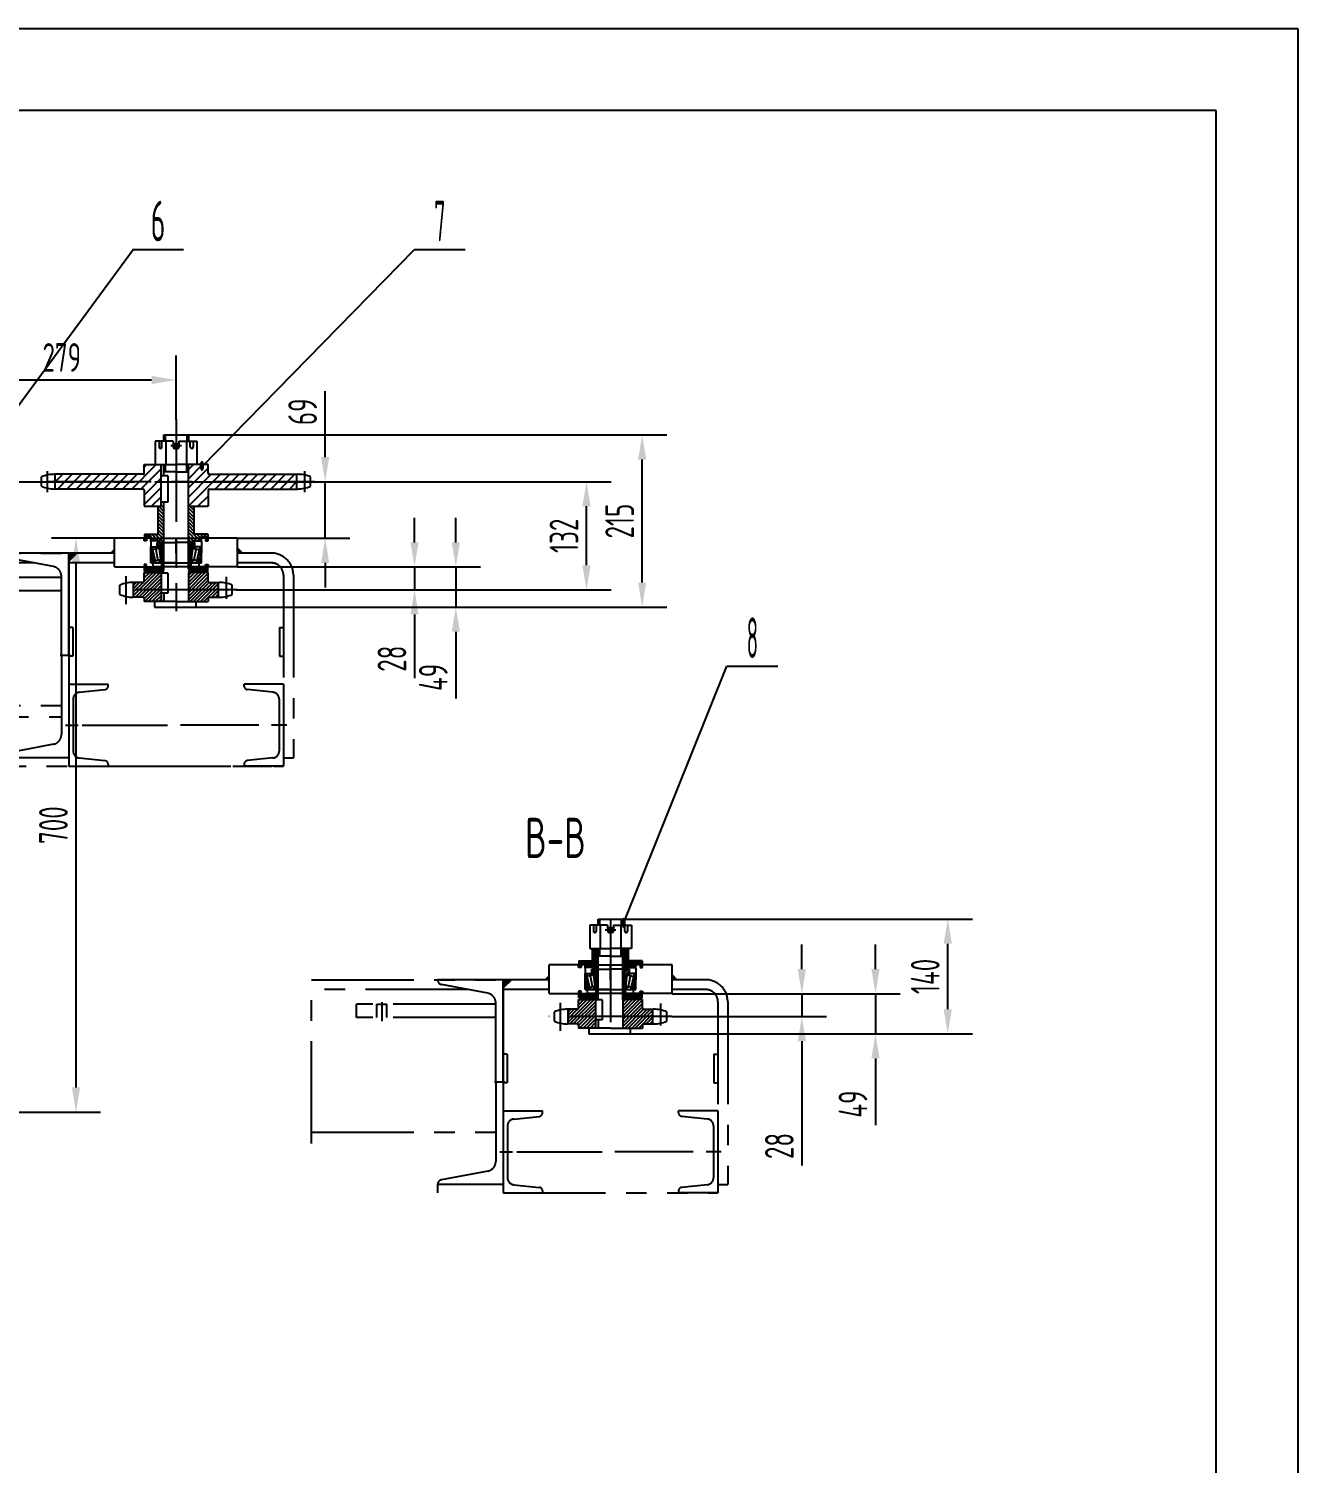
# Model space of a CAD drawing. Header units: millimetres. Extents: x 0 to 5940, y 0 to 4200.
# Drawn here: x 4391 to 5940, y 2450 to 4200 of the extents above; entities that cross this region are included whole.
import ezdxf
from ezdxf.enums import TextEntityAlignment as Align

# ---------------------------------------------------------------- set-up
doc = ezdxf.new("R2010")
doc.units = ezdxf.units.MM
doc.header["$LTSCALE"] = 100
doc.linetypes.add('G', pattern=[2, 1.25, -0.25, 0.25, -0.25])
doc.linetypes.add('K', pattern=[2.5, 1.25, -0.25, 0.25, -0.25, 0.25, -0.25])
for name, color, linetype in [('01', 7, 'Continuous'), ('02', 1, 'Continuous'), ('05', 4, 'G'), ('07', 6, 'K'), ('08', 1, 'Continuous'), ('10', 1, 'Continuous'), ('11', 3, 'Continuous'), ('L1GEA', 7, 'Continuous')]:
    doc.layers.add(name, color=color, linetype=linetype)
doc.styles.get("Standard").update_dxf_attribs({"font": 'isocp', "width": 0.707, "bigfont": 'intecad.shx'})
doc.dimstyles.new('INTE', dxfattribs={"dimscale": 10, "dimtxt": 3.5, "dimasz": 3, "dimexe": 3, "dimexo": 0, "dimgap": 1, "dimtad": 1, "dimdsep": 46, "dimtxsty": 'Standard', "dimcen": 0, "dimclrd": 1, "dimclre": 1, "dimclrt": 3, "dimaunit": 1, "dimadec": 0, "dimazin": 0, "dimtfac": 1, "dimtmove": 0, "dimatfit": 0, "dimfxl": 1, "dimarcsym": 0})
pattern_1 = [(135, (0, 0), (-0.70710678, -0.70710678), [])]
pattern_2 = [(135, (-529.9239, 520.6407), (-0.70710678, -0.70710678), [])]

# ---------------------------------------------------------------- blocks, each defined once
blk = doc.blocks.new('ff')
at = {"layer": '07', "linetype": 'K'}
for points in [[(4450.1, 3560.3), (4440.1, 3560.3), (4440.1, 3550.3)], [(4490.2, 3560.3), (4496.1, 3560.3), (4496.1, 3566.2)], [(4646.1, 3566.2), (4652, 3560.3), (4646.1, 3560.3)]]:
    blk.add_hatch(color=6, dxfattribs=at).paths.add_polyline_path(points)
at = {"layer": '07', "color": 6, "linetype": 'K'}
for p, q in [((4540.1, 3578.3), (4496.1, 3578.3)), ((4496.1, 3543.3), (4496.1, 3578.3)), ((4540.1, 3574.2), (4540.1, 3578.3)), ((4540.1, 3578.3), (4602.1, 3578.3)), ((4540.1, 3574.3), (4540.1, 3560.3)), ((4571.1, 3560.3), (4571.1, 3578.3)), ((4646.1, 3578.3), (4602.1, 3578.3)), ((4602.1, 3574.2), (4602.1, 3578.3)), ((4602.1, 3574.3), (4602.1, 3560.3)), ((4646.1, 3543.3), (4646.1, 3578.3)), ((4206.1, 3560.3), (4440.1, 3560.3)), ((4440.1, 3560.3), (4360.1, 3560.3)), ((4421.3, 3543.8), (4365, 3554.4)), ((4496.1, 3560.3), (4440.1, 3560.3)), ((4440.1, 3560.3), (4440.1, 3548.3)), ((4440.1, 3560.3), (4440.1, 3300.3)), ((4440.1, 3435.3), (4440.1, 3560.3)), ((4496.1, 3560.3), (4440.1, 3560.3)), ((4450.1, 3560.3), (4440.1, 3550.3)), ((4540.1, 3548.3), (4540.1, 3560.3)), ((4571.1, 3564.1), (4571.1, 3551.1)), ((4571.1, 3560.3), (4571.1, 3542.3)), ((4602.1, 3548.3), (4602.1, 3560.3)), ((4652, 3560.3), (4646.1, 3566.2)), ((4687.1, 3560.3), (4646.1, 3560.3)), ((4397.2, 3548.3), (4206.1, 3548.3)), ((4440.1, 3548.3), (4440.1, 3550.3)), ((4496.1, 3548.3), (4440.1, 3548.3)), ((4496.1, 3548.3), (4440.1, 3548.3)), ((4496.1, 3543.3), (4543, 3543.3)), ((4540.1, 3548.3), (4543, 3548.3)), ((4543, 3543.3), (4543, 3548.3)), ((4543, 3548.3), (4599.1, 3548.3)), ((4599.1, 3543.3), (4543, 3543.3)), ((4588.6, 3548.3), (4602.1, 3548.3)), ((4599.1, 3543.3), (4599.1, 3548.3)), ((4646.1, 3543.3), (4599.1, 3543.3)), ((4687.1, 3548.3), (4646.1, 3548.3)), ((4431.1, 3530.3), (4261.1, 3530.3)), ((4431.1, 3435.3), (4431.1, 3532)), ((4702.1, 3533.3), (4702.1, 3310.3)), ((4714.1, 3533.3), (4714.1, 3310.3)), ((4431.1, 3514.3), (4261.1, 3514.3)), ((4445.1, 3469.3), (4440.1, 3469.3)), ((4445.1, 3469.3), (4445.1, 3434.3)), ((4697.1, 3469.3), (4697.1, 3434.3)), ((4697.1, 3469.3), (4702.1, 3469.3)), ((4442.1, 3435.3), (4429.5, 3435.3)), ((4431.1, 3435.3), (4431.1, 3338.7)), ((4440.1, 3435.3), (4440.1, 3310.3)), ((4445.1, 3434.3), (4440.1, 3434.3)), ((4697.1, 3434.3), (4702.1, 3434.3)), ((4440.1, 3400.3), (4440.1, 3300.3)), ((4440.1, 3400.3), (4488.1, 3400.3)), ((4440.1, 3400.3), (4488.1, 3400.3)), ((4488.1, 3397.9), (4488.1, 3400.3)), ((4702.1, 3400.3), (4654.1, 3400.3)), ((4702.1, 3400.3), (4654.1, 3400.3)), ((4654.1, 3397.9), (4654.1, 3400.3)), ((4702.1, 3400.3), (4702.1, 3300.3)), ((4445.4, 3382), (4445.4, 3318.7)), ((4453, 3390.4), (4484.3, 3393.7)), ((4689.2, 3390.4), (4657.8, 3393.7)), ((4696.8, 3382), (4696.8, 3318.7)), ((4206.1, 3374.3), (4431.1, 3374.3)), ((2716.1, 3360.3), (4431.1, 3360.3)), ((4436.1, 3350.3), (4451.4, 3350.3)), ((4456.6, 3350.3), (4474.6, 3350.3)), ((4470.2, 3350.3), (4560.7, 3350.3)), ((4470.6, 3350.3), (4488.6, 3350.3)), ((4667, 3350.3), (4576.4, 3350.3)), ((4667, 3350.3), (4576.4, 3350.3)), ((4672, 3350.3), (4581.4, 3350.3)), ((4702.9, 3350.3), (4687.6, 3350.3)), ((4706, 3350.3), (4690.7, 3350.3)), ((4421.3, 3326.9), (4365, 3316.2)), ((4440.1, 3310.3), (4360.1, 3310.3)), ((4453, 3310.3), (4484.3, 3307)), ((4689.2, 3310.3), (4657.8, 3307)), ((4702.1, 3310.3), (4714.1, 3310.3)), ((3763, 3300.3), (4702.1, 3300.3)), ((4440.1, 3300.3), (4488.1, 3300.3)), ((4440.1, 3300.3), (4702.1, 3300.3)), ((4488.1, 3302.8), (4488.1, 3300.3)), ((4654.1, 3302.8), (4654.1, 3300.3)), ((4702.1, 3300.3), (4654.1, 3300.3))]:
    blk.add_line(p, q, dxfattribs=at)
for centre, radius, start, end in [((4687.1, 3533.3), 27, 0, 90), ((4419.1, 3532), 12, 0, 79.2944), ((4687.1, 3533.3), 15, 0, 90), ((4483.9, 3397.9), 4.2, 275.9762, 0), ((4658.3, 3397.9), 4.2, 180, 264.0238), ((4453.9, 3382), 8.5, 95.9762, 180), ((4688.3, 3382), 8.5, 0, 84.0238), ((4419.1, 3338.7), 12, 280.7056, 0), ((4453.9, 3318.7), 8.5, 180, 264.0238), ((4688.3, 3318.7), 8.5, 275.9762, 0), ((4483.9, 3302.8), 4.2, 0, 84.0238), ((4658.3, 3302.8), 4.2, 95.9762, 180)]:
    blk.add_arc(centre, radius, start, end, dxfattribs=at)
blk = doc.blocks.new('HH')
at = {"layer": '07', "linetype": 'K'}
for points in [[(9294.8, 3767.8), (9284.8, 3767.8), (9284.8, 3757.8)], [(9334.9, 3767.8), (9340.8, 3767.8), (9340.8, 3773.6)], [(9490.8, 3773.6), (9496.7, 3767.8), (9490.8, 3767.8)]]:
    blk.add_hatch(color=6, dxfattribs=at).paths.add_polyline_path(points)
at = {"layer": '07', "color": 6, "linetype": 'K'}
for p, q in [((9384.8, 3785.8), (9340.8, 3785.8)), ((9340.8, 3750.8), (9340.8, 3785.8)), ((9384.8, 3781.7), (9384.8, 3785.8)), ((9384.8, 3785.8), (9446.8, 3785.8)), ((9384.8, 3781.8), (9384.8, 3767.8)), ((9415.8, 3767.8), (9415.8, 3785.8)), ((9490.8, 3785.8), (9446.8, 3785.8)), ((9446.8, 3781.7), (9446.8, 3785.8)), ((9446.8, 3781.8), (9446.8, 3767.8)), ((9490.8, 3750.8), (9490.8, 3785.8)), ((9050.8, 3767.8), (9284.8, 3767.8)), ((9050.8, 3567.8), (9050.8, 3767.8)), ((9284.8, 3767.8), (9204.8, 3767.8)), ((9340.8, 3767.8), (9284.8, 3767.8)), ((9284.8, 3767.8), (9284.8, 3755.8)), ((9284.8, 3767.8), (9284.8, 3507.8)), ((9284.8, 3642.8), (9284.8, 3767.8)), ((9340.8, 3767.8), (9284.8, 3767.8)), ((9294.8, 3767.8), (9284.8, 3757.8)), ((9384.8, 3755.8), (9384.8, 3767.8)), ((9415.8, 3771.5), (9415.8, 3758.5)), ((9415.8, 3767.8), (9415.8, 3749.8)), ((9446.8, 3755.8), (9446.8, 3767.8)), ((9496.7, 3767.8), (9490.8, 3773.6)), ((9531.8, 3767.8), (9490.8, 3767.8)), ((9242, 3755.8), (9050.8, 3755.8)), ((9266, 3751.2), (9209.7, 3761.9)), ((9284.8, 3755.8), (9284.8, 3757.8)), ((9340.8, 3755.8), (9284.8, 3755.8)), ((9340.8, 3755.8), (9284.8, 3755.8)), ((9340.8, 3750.8), (9387.7, 3750.8)), ((9384.8, 3755.8), (9387.7, 3755.8)), ((9387.7, 3750.8), (9387.7, 3755.8)), ((9387.7, 3755.8), (9443.9, 3755.8)), ((9443.9, 3750.8), (9387.7, 3750.8)), ((9433.3, 3755.8), (9446.8, 3755.8)), ((9443.9, 3750.8), (9443.9, 3755.8)), ((9490.8, 3750.8), (9443.9, 3750.8)), ((9531.8, 3755.8), (9490.8, 3755.8)), ((9275.8, 3737.8), (9105.8, 3737.8)), ((9105.8, 3721.8), (9105.8, 3737.8)), ((9130.8, 3721.8), (9130.8, 3737.8)), ((9130.8, 3737.8), (9142.8, 3737.8)), ((9136.8, 3740.3), (9136.8, 3717.2)), ((9142.8, 3721.8), (9142.8, 3737.8)), ((9275.8, 3642.8), (9275.8, 3739.4)), ((9546.8, 3740.8), (9546.8, 3517.8)), ((9558.8, 3740.8), (9558.8, 3517.8)), ((9275.8, 3721.8), (9105.8, 3721.8)), ((9289.8, 3676.8), (9284.8, 3676.8)), ((9289.8, 3676.8), (9289.8, 3641.8)), ((9541.8, 3676.8), (9541.8, 3641.8)), ((9541.8, 3676.8), (9546.8, 3676.8)), ((9286.9, 3642.8), (9274.2, 3642.8)), ((9275.8, 3642.8), (9275.8, 3546.1)), ((9284.8, 3642.8), (9284.8, 3517.8)), ((9289.8, 3641.8), (9284.8, 3641.8)), ((9541.8, 3641.8), (9546.8, 3641.8)), ((9284.8, 3607.8), (9284.8, 3507.8)), ((9284.8, 3607.8), (9332.8, 3607.8)), ((9284.8, 3607.8), (9332.8, 3607.8)), ((9332.8, 3605.3), (9332.8, 3607.8)), ((9546.8, 3607.8), (9498.8, 3607.8)), ((9546.8, 3607.8), (9498.8, 3607.8)), ((9498.8, 3605.3), (9498.8, 3607.8)), ((9546.8, 3607.8), (9546.8, 3507.8)), ((9290.1, 3589.4), (9290.1, 3526.2)), ((9297.7, 3597.8), (9329, 3601.1)), ((9533.9, 3597.8), (9502.5, 3601.1)), ((9541.5, 3589.4), (9541.5, 3526.2)), ((9050.8, 3581.8), (9275.8, 3581.8)), ((9280.8, 3557.8), (9296.1, 3557.8)), ((9301.3, 3557.8), (9319.3, 3557.8)), ((9314.9, 3557.8), (9405.4, 3557.8)), ((9315.3, 3557.8), (9333.3, 3557.8)), ((9511.7, 3557.8), (9421.1, 3557.8)), ((9511.7, 3557.8), (9421.1, 3557.8)), ((9516.7, 3557.8), (9426.1, 3557.8)), ((9547.7, 3557.8), (9532.3, 3557.8)), ((9550.7, 3557.8), (9535.4, 3557.8)), ((9266, 3534.3), (9209.7, 3523.7)), ((9284.8, 3517.8), (9204.8, 3517.8)), ((9204.8, 3517.8), (9204.8, 3507.8)), ((9284.8, 3507.8), (9332.8, 3507.8)), ((9284.8, 3507.8), (9546.8, 3507.8)), ((9297.7, 3517.7), (9329, 3514.4)), ((9332.8, 3510.3), (9332.8, 3507.8)), ((9498.8, 3510.3), (9498.8, 3507.8)), ((9546.8, 3507.8), (9498.8, 3507.8)), ((9533.9, 3517.7), (9502.5, 3514.4)), ((9546.8, 3517.8), (9558.8, 3517.8))]:
    blk.add_line(p, q, dxfattribs=at)
for centre, radius, start, end in [((9210.8, 3767.8), 6, 180, 259.2944), ((9531.8, 3740.8), 27, 0, 90), ((9263.8, 3739.4), 12, 0, 79.2944), ((9531.8, 3740.8), 15, 0, 90), ((9298.6, 3589.4), 8.5, 95.9762, 180), ((9328.6, 3605.3), 4.2, 275.9762, 0), ((9503, 3605.3), 4.2, 180, 264.0238), ((9533, 3589.4), 8.5, 0, 84.0238), ((9263.8, 3546.1), 12, 280.7056, 0), ((9210.8, 3517.8), 6, 100.7056, 180), ((9298.6, 3526.2), 8.5, 180, 264.0238), ((9533, 3526.2), 8.5, 275.9762, 0), ((9328.6, 3510.3), 4.2, 0, 84.0238), ((9503, 3510.3), 4.2, 95.9762, 180)]:
    blk.add_arc(centre, radius, start, end, dxfattribs=at)
blk = doc.blocks.new('*D47')
at = {"layer": '08', "color": 1, "lineweight": -2}
for p, q in [((5424.2, 3052.7), (5424.2, 3082.7)), ((5189.6, 3022.7), (5454.2, 3022.7)), ((5424.2, 3022.7), (5424.2, 2973.7)), ((5125.4, 2973.7), (5454.2, 2973.7)), ((5424.2, 2943.7), (5424.2, 2862.2))]:
    blk.add_line(p, q, dxfattribs=at)
at = {"layer": '08', "color": 1}
for points in [[(5419.2, 3052.7), (5429.2, 3052.7), (5424.2, 3022.7)], [(5419.2, 2943.7), (5429.2, 2943.7), (5424.2, 2973.7)]]:
    blk.add_solid(points, dxfattribs=at)
at = {"layer": 'Defpoints', "color": 0}
for p in [(5189.6, 3022.7), (5125.4, 2973.7), (5424.2, 2973.7)]:
    blk.add_point(p, dxfattribs=at)
at = {"layer": '08', "color": 3, "insert": (5396.7, 2888), "char_height": 35, "attachment_point": 5, "rotation": 90}
blk.add_mtext('49', dxfattribs=at)
blk = doc.blocks.new('*D48')
at = {"layer": '08', "color": 1, "lineweight": -2}
for p, q in [((5116, 3113.7), (5542.4, 3113.7)), ((5512.4, 3003.7), (5512.4, 3083.7)), ((5172.3, 2973.7), (5542.4, 2973.7))]:
    blk.add_line(p, q, dxfattribs=at)
at = {"layer": '08', "color": 1}
for points in [[(5507.4, 3083.7), (5517.4, 3083.7), (5512.4, 3113.7)], [(5507.4, 3003.7), (5517.4, 3003.7), (5512.4, 2973.7)]]:
    blk.add_solid(points, dxfattribs=at)
at = {"layer": 'Defpoints', "color": 0}
for p in [(5116, 3113.7), (5512.4, 3113.7), (5172.3, 2973.7)]:
    blk.add_point(p, dxfattribs=at)
at = {"layer": '08', "color": 3, "insert": (5484.9, 3043.7), "char_height": 35, "attachment_point": 5, "rotation": 90}
blk.add_mtext('140', dxfattribs=at)
blk = doc.blocks.new('*D49')
at = {"layer": '08', "color": 1, "lineweight": -2}
for p, q in [((4861.9, 3573.3), (4861.9, 3603.3)), ((4646.1, 3543.3), (4891.9, 3543.3)), ((4861.9, 3543.3), (4861.9, 3515.3)), ((4644.5, 3515.3), (4891.9, 3515.3)), ((4861.9, 3485.3), (4861.9, 3407.5))]:
    blk.add_line(p, q, dxfattribs=at)
at = {"layer": '08', "color": 1}
for points in [[(4856.9, 3573.3), (4866.9, 3573.3), (4861.9, 3543.3)], [(4856.9, 3485.3), (4866.9, 3485.3), (4861.9, 3515.3)]]:
    blk.add_solid(points, dxfattribs=at)
at = {"layer": 'Defpoints', "color": 0}
for p in [(4646.1, 3543.3), (4644.5, 3515.3), (4861.9, 3515.3)]:
    blk.add_point(p, dxfattribs=at)
at = {"layer": '08', "color": 3, "insert": (4834.4, 3431.4), "char_height": 35, "attachment_point": 5, "rotation": 90}
blk.add_mtext('28', dxfattribs=at)
blk = doc.blocks.new('*D50')
at = {"layer": '08', "color": 1, "lineweight": -2}
for p, q in [((4912.3, 3573.3), (4912.3, 3603.3)), ((4652.7, 3543.3), (4942.3, 3543.3)), ((4912.3, 3543.3), (4912.3, 3494.3)), ((4595.5, 3494.3), (4942.3, 3494.3)), ((4912.3, 3464.3), (4912.3, 3382.9))]:
    blk.add_line(p, q, dxfattribs=at)
at = {"layer": '08', "color": 1}
for points in [[(4907.3, 3573.3), (4917.3, 3573.3), (4912.3, 3543.3)], [(4907.3, 3464.3), (4917.3, 3464.3), (4912.3, 3494.3)]]:
    blk.add_solid(points, dxfattribs=at)
at = {"layer": 'Defpoints', "color": 0}
for p in [(4652.7, 3543.3), (4595.5, 3494.3), (4912.3, 3494.3)]:
    blk.add_point(p, dxfattribs=at)
at = {"layer": '08', "color": 3, "insert": (4884.8, 3408.6), "char_height": 35, "attachment_point": 5, "rotation": 90}
blk.add_mtext('49', dxfattribs=at)
blk = doc.blocks.new('*D51')
at = {"layer": '08', "color": 1, "lineweight": -2}
for p, q in [((4586.1, 3704.3), (5169.6, 3704.3)), ((5139.6, 3524.3), (5139.6, 3674.3)), ((4661.4, 3494.3), (5169.6, 3494.3))]:
    blk.add_line(p, q, dxfattribs=at)
at = {"layer": '08', "color": 1}
for points in [[(5134.6, 3674.3), (5144.6, 3674.3), (5139.6, 3704.3)], [(5134.6, 3524.3), (5144.6, 3524.3), (5139.6, 3494.3)]]:
    blk.add_solid(points, dxfattribs=at)
at = {"layer": 'Defpoints', "color": 0}
for p in [(4586.1, 3704.3), (5139.6, 3704.3), (4661.4, 3494.3)]:
    blk.add_point(p, dxfattribs=at)
at = {"layer": '08', "color": 3, "insert": (5112.1, 3599.3), "char_height": 35, "attachment_point": 5, "rotation": 90}
blk.add_mtext('215', dxfattribs=at)
blk = doc.blocks.new('*D53')
at = {"layer": '08', "color": 1, "lineweight": -2}
for p, q in [((4292.1, 3735.8), (4292.1, 3801.4)), ((4571.1, 3723.4), (4571.1, 3801.4)), ((4322.1, 3771.4), (4541.1, 3771.4))]:
    blk.add_line(p, q, dxfattribs=at)
at = {"layer": '08', "color": 1}
for points in [[(4322.1, 3776.4), (4322.1, 3766.4), (4292.1, 3771.4)], [(4541.1, 3776.4), (4541.1, 3766.4), (4571.1, 3771.4)]]:
    blk.add_solid(points, dxfattribs=at)
at = {"layer": 'Defpoints', "color": 0}
for p in [(4571.1, 3771.4), (4292.1, 3735.8), (4571.1, 3723.4)]:
    blk.add_point(p, dxfattribs=at)
at = {"layer": '08', "color": 3, "insert": (4431.6, 3798.9), "char_height": 35, "attachment_point": 5}
blk.add_mtext('279', dxfattribs=at)
blk = doc.blocks.new('*D56')
at = {"layer": '08', "color": 1, "lineweight": -2}
for p, q in [((4752.9, 3677.3), (4752.9, 3757.8)), ((4700.1, 3647.3), (4782.9, 3647.3)), ((4752.9, 3578.3), (4752.9, 3647.3)), ((4646.1, 3578.3), (4782.9, 3578.3)), ((4752.9, 3548.3), (4752.9, 3518.3))]:
    blk.add_line(p, q, dxfattribs=at)
at = {"layer": '08', "color": 1}
for points in [[(4747.9, 3677.3), (4757.9, 3677.3), (4752.9, 3647.3)], [(4747.9, 3548.3), (4757.9, 3548.3), (4752.9, 3578.3)]]:
    blk.add_solid(points, dxfattribs=at)
at = {"layer": 'Defpoints', "color": 0}
for p in [(4700.1, 3647.3), (4752.9, 3647.3), (4646.1, 3578.3)]:
    blk.add_point(p, dxfattribs=at)
at = {"layer": '08', "color": 3, "insert": (4725.4, 3732.6), "char_height": 35, "attachment_point": 5, "rotation": 90}
blk.add_mtext('69', dxfattribs=at)
blk = doc.blocks.new('*U57')
at = {"layer": '10'}
h = blk.add_hatch(dxfattribs=at)
h.set_pattern_fill('_USER', color=256, scale=2, angle=45, style=0, pattern_type=0)
h.set_pattern_definition([(45, (0, 0), (-1.41421, 1.41421), [])])
h.paths.add_polyline_path([(-5.5, 29.2), (-5.5, 31), (-25, 31), (-25, 24.8)])
h.paths.add_polyline_path([(-5.5, -31), (-5.5, -29.2), (-25, -24.8), (-25, -31)])
h = blk.add_hatch(dxfattribs=at)
h.set_pattern_fill('_USER', color=256, scale=2, angle=135, style=0, pattern_type=0)
h.set_pattern_definition([(135, (0, 0), (-1.41421, -1.41421), [])])
h.paths.add_polyline_path([(0, 15), (0, 23), (-7.9, 23), (-7.4, 20.4), (-20.9, 18.6), (-21.1, 19.9), (-25, 19.9), (-25, 15)])
h.paths.add_polyline_path([(-25, -15), (-25, -19.9), (-21.1, -19.9), (-20.9, -18.6), (-7.4, -20.4), (-7.9, -23), (0, -23), (0, -15)])
at = {"layer": '01'}
for p, q in [((-25, 0), (-25, 31)), ((-25, 31), (-5.5, 31)), ((-25, 24.8), (-5.5, 29.2)), ((-25, 0), (-25, 19.9)), ((-25, 19.9), (-21.1, 19.9)), ((-22.1, 25.4), (-20.9, 18.6)), ((-20.9, 18.6), (-7.4, 20.4)), ((-7.4, 20.4), (-8.8, 28.4)), ((-7.9, 23), (0, 23)), ((-5.5, 31), (-5.5, 23)), ((0, 23), (0, 0)), ((-25, 15), (0, 15)), ((-25, 0), (-25, -19.9)), ((-25, 0), (-25, -31)), ((-25, -15), (0, -15)), ((0, -23), (0, 0)), ((-25, -19.9), (-21.1, -19.9)), ((-25, -24.8), (-5.5, -29.2)), ((-25, -31), (-5.5, -31)), ((-22.1, -25.4), (-20.9, -18.6)), ((-20.9, -18.6), (-7.4, -20.4)), ((-7.4, -20.4), (-8.8, -28.4)), ((-7.9, -23), (0, -23)), ((-5.5, -31), (-5.5, -23))]:
    blk.add_line(p, q, dxfattribs=at)
at = {"layer": '05'}
for p, q in [((-23, 21.7), (-6.6, 24.7)), ((3, 0), (-28, 0)), ((-23, -21.7), (-6.6, -24.7))]:
    blk.add_line(p, q, dxfattribs=at)
blk = doc.blocks.new('*D59')
at = {"layer": '08', "color": 1, "lineweight": -2}
for p, q in [((4496.1, 3578.3), (4418.9, 3578.3)), ((4448.9, 3548.3), (4448.9, 2908.3)), ((4345.5, 2878.3), (4478.9, 2878.3))]:
    blk.add_line(p, q, dxfattribs=at)
at = {"layer": '08', "color": 1}
for points in [[(4443.9, 3548.3), (4453.9, 3548.3), (4448.9, 3578.3)], [(4443.9, 2908.3), (4453.9, 2908.3), (4448.9, 2878.3)]]:
    blk.add_solid(points, dxfattribs=at)
at = {"layer": 'Defpoints', "color": 0}
for p in [(4496.1, 3578.3), (4345.5, 2878.3), (4448.9, 2878.3)]:
    blk.add_point(p, dxfattribs=at)
at = {"layer": '08', "color": 3, "insert": (4421.4, 3228.3), "char_height": 35, "attachment_point": 5, "rotation": 90}
blk.add_mtext('700', dxfattribs=at)
blk = doc.blocks.new('*D60')
at = {"layer": '08', "color": 1, "lineweight": -2}
for p, q in [((5334.4, 3052.7), (5334.4, 3082.7)), ((5176, 3022.7), (5364.4, 3022.7)), ((5334.4, 3022.7), (5334.4, 2994.7)), ((5176, 2994.7), (5364.4, 2994.7)), ((5334.4, 2964.7), (5334.4, 2812.9))]:
    blk.add_line(p, q, dxfattribs=at)
at = {"layer": '08', "color": 1}
for points in [[(5329.4, 3052.7), (5339.4, 3052.7), (5334.4, 3022.7)], [(5329.4, 2964.7), (5339.4, 2964.7), (5334.4, 2994.7)]]:
    blk.add_solid(points, dxfattribs=at)
at = {"layer": 'Defpoints', "color": 0}
for p in [(5176, 3022.7), (5334.4, 3022.7), (5176, 2994.7)]:
    blk.add_point(p, dxfattribs=at)
at = {"layer": '08', "color": 3, "insert": (5306.9, 2836.9), "char_height": 35, "attachment_point": 5, "rotation": 90}
blk.add_mtext('28', dxfattribs=at)
blk = doc.blocks.new('*D61')
at = {"layer": '08', "color": 1, "lineweight": -2}
for p, q in [((4775, 3647.3), (5101.7, 3647.3)), ((5071.7, 3545.3), (5071.7, 3617.3)), ((4644.5, 3515.3), (5101.7, 3515.3))]:
    blk.add_line(p, q, dxfattribs=at)
at = {"layer": '08', "color": 1}
for points in [[(5066.7, 3617.3), (5076.7, 3617.3), (5071.7, 3647.3)], [(5066.7, 3545.3), (5076.7, 3545.3), (5071.7, 3515.3)]]:
    blk.add_solid(points, dxfattribs=at)
at = {"layer": 'Defpoints', "color": 0}
for p in [(4775, 3647.3), (5071.7, 3647.3), (4644.5, 3515.3)]:
    blk.add_point(p, dxfattribs=at)
at = {"layer": '08', "color": 3, "insert": (5044.2, 3581.3), "char_height": 35, "attachment_point": 5, "rotation": 90}
blk.add_mtext('132', dxfattribs=at)
blk = doc.blocks.new('*U62')
at = {"layer": '01'}
for p, q in [((-28.6, 25.4), (0, 25.4)), ((-28.6, 3.5), (-28.6, 25.4)), ((-28.6, 20.8), (-21.3, 20.8)), ((-19.6, 19.1), (-19.6, 19.1)), ((0, 25.4), (0, 0)), ((-21.3, 17.3), (-28.6, 17.3)), ((-28.6, 12.7), (0, 12.7)), ((-28.6, 3.5), (-21.3, 3.5)), ((-19.6, 1.8), (-19.6, 0)), ((-19.6, -1.8), (-19.6, 0)), ((0, -25.4), (0, 0)), ((-28.6, -3.5), (-28.6, -25.4)), ((-28.6, -3.5), (-21.3, -3.5)), ((-28.6, -12.7), (0, -12.7)), ((-21.3, -17.3), (-28.6, -17.3)), ((-28.6, -20.8), (-21.3, -20.8)), ((-28.6, -25.4), (0, -25.4)), ((-19.6, -19.1), (-19.6, -19.1))]:
    blk.add_line(p, q, dxfattribs=at)
for centre, start, end in [((-21.3, 19.1), 0, 90), ((-21.3, 19.1), 270, 0), ((-21.3, 1.7), 0.0941, 90), ((-21.3, -1.7), 270.0001, 359.9059), ((-21.3, -19.1), 0, 90), ((-21.3, -19.1), 270, 0)]:
    blk.add_arc(centre, 1.75, start, end, dxfattribs=at)
at = {"layer": '05'}
blk.add_line((-31.8, 0), (4.4, 0), dxfattribs=at)
blk = doc.blocks.new('*U65')
at = {"layer": '01'}
for points in [[(584, 410), (25, 410)], [(584, 10), (584, 410)]]:
    blk.add_lwpolyline(points, dxfattribs=at)
at = {"layer": '02'}
for points in [[(594, 420), (0, 420)], [(594, 0), (594, 420)]]:
    blk.add_lwpolyline(points, dxfattribs=at)

msp = doc.modelspace()

# ---------------------------------------------------------------- hatches: boundary and pattern name
at = {"layer": '02', "linetype": 'Continuous'}
h = msp.add_hatch(dxfattribs=at)
h.set_pattern_fill('_USER', color=1, scale=8, angle=45, style=0, pattern_type=0)
h.set_pattern_definition([(45, (4220.466, 3228.8346), (-5.65685, 5.65685), [])])
h.paths.add_polyline_path([(4551.983, 3647.345), (4536.906, 3668.344), (4532.111, 3668.344), (4532.111, 3657.593, -0.41421356), (4530.841, 3656.323), (4423.679, 3656.323), (4423.679, 3647.345)])
h.paths.add_polyline_path([(4532.111, 3637.098), (4532.111, 3617.345), (4552.771, 3617.345), (4552.771, 3646.248), (4551.983, 3647.345), (4423.679, 3647.345), (4423.679, 3638.368), (4530.841, 3638.368, -0.41421356)])
h.paths.add_polyline_path([(4552.771, 3668.344), (4545.646, 3668.344), (4536.906, 3668.344), (4551.983, 3647.345), (4552.771, 3647.345)])
h.paths.add_polyline_path([(4590.517, 3617.345), (4610.031, 3617.345), (4610.031, 3637.098, -0.41421356), (4611.301, 3638.368), (4718.463, 3638.368), (4718.463, 3647.345), (4608.06, 3647.345)])
h.paths.add_polyline_path([(4608.06, 3647.345), (4586.071, 3647.345), (4586.071, 3617.345), (4590.517, 3617.345)])
h.paths.add_polyline_path([(4608.06, 3647.345), (4613.31, 3656.323), (4611.301, 3656.323, -0.41421356), (4610.031, 3657.593), (4610.031, 3668.344), (4586.071, 3668.344), (4586.071, 3647.345)])
h.paths.add_polyline_path([(4613.31, 3656.323), (4608.06, 3647.345), (4718.463, 3647.345), (4718.463, 3656.323)])
h.paths.add_polyline_path([(4432.931, 3653.102), (4434.353, 3653.102), (4434.353, 3654.948), (4432.931, 3654.948)], flags=24)
h.paths.add_polyline_path([(4589.848, 3616.485), (4591.27, 3616.485), (4591.27, 3618.331), (4589.848, 3618.331)], flags=9)
at = {"layer": '10'}
h = msp.add_hatch(dxfattribs=at)
h.set_pattern_fill('_USER', color=256, scale=3, angle=135, style=0, pattern_type=0)
h.set_pattern_definition([(135, (0, 0), (-2.1213203, -2.1213203), [])])
h.paths.add_polyline_path([(4609.571, 3583.346), (4593.071, 3583.346), (4593.071, 3617.345), (4586.071, 3617.345), (4586.071, 3578.345), (4601.407, 3578.345), (4601.407, 3580.346), (4607.571, 3580.346), (4607.571, 3578.345), (4609.571, 3578.345)])
h.paths.add_polyline_path([(4601.407, 3578.345), (4586.071, 3578.345), (4586.071, 3573.343), (4591.071, 3573.343), (4591.071, 3575.343), (4601.407, 3575.343)])
h.paths.add_polyline_path([(4556.071, 3617.345), (4549.071, 3617.345), (4549.071, 3583.346), (4532.571, 3583.346), (4532.571, 3578.345), (4534.571, 3578.345), (4534.571, 3580.346), (4540.735, 3580.346), (4540.735, 3578.345), (4556.071, 3578.345)])
h.paths.add_polyline_path([(4556.071, 3578.345), (4540.735, 3578.345), (4540.735, 3575.343), (4551.071, 3575.343), (4551.071, 3573.343), (4556.071, 3573.343)])
h.paths.add_polyline_path([(4534.571, 3578.345), (4532.571, 3578.345), (4532.571, 3575.843), (4534.571, 3575.843)])
h.paths.add_polyline_path([(4609.571, 3578.345), (4607.571, 3578.345), (4607.571, 3575.843), (4609.571, 3575.843)])
h = msp.add_hatch(dxfattribs=at)
h.set_pattern_fill('_USER', color=256, scale=3, angle=45, style=0, pattern_type=0)
h.set_pattern_definition([(45, (-529.924, 521.2707), (-2.1213203, 2.1213203), [])])
h.paths.add_polyline_path([(4610.031, 3536.977), (4588.571, 3536.977), (4586.071, 3536.977), (4586.071, 3515.342), (4622.882, 3515.342), (4622.882, 3524.319), (4611.301, 3524.319, -0.41421356), (4610.031, 3525.589)])
h.paths.add_polyline_path([(4622.882, 3515.342), (4586.071, 3515.342), (4586.071, 3501.364), (4610.031, 3501.364), (4610.031, 3505.094, -0.41421356), (4611.301, 3506.364), (4622.882, 3506.364)])
h.paths.add_polyline_path([(4552.771, 3536.977), (4532.111, 3536.977), (4532.111, 3525.589, -0.41421356), (4530.841, 3524.319), (4519.26, 3524.319), (4519.26, 3515.342), (4552.771, 3515.342)])
h.paths.add_polyline_path([(4552.771, 3515.342), (4519.26, 3515.342), (4519.26, 3506.364), (4530.841, 3506.364, -0.41421356), (4532.111, 3505.094), (4532.111, 3501.364), (4552.771, 3501.364)])
h = msp.add_hatch(dxfattribs=at)
h.set_pattern_fill('_USER', color=256, angle=135, style=0, pattern_type=0)
h.set_pattern_definition(pattern_2)
h.paths.add_polyline_path([(4556.071, 3543.347), (4553.071, 3543.347), (4553.071, 3541.347), (4534.571, 3541.347), (4534.571, 3543.347), (4532.571, 3543.347), (4532.571, 3538.347), (4551.19, 3538.347), (4551.19, 3536.347), (4553.571, 3536.347), (4556.071, 3536.347)])
h.paths.add_polyline_path([(4556.071, 3548.345), (4553.071, 3548.345), (4553.071, 3543.347), (4556.071, 3543.347)])
h.paths.add_polyline_path([(4589.071, 3548.345), (4586.071, 3548.345), (4586.071, 3543.347), (4589.071, 3543.347)])
h.paths.add_polyline_path([(4609.571, 3543.347), (4607.571, 3543.347), (4607.571, 3541.347), (4589.071, 3541.347), (4589.071, 3543.347), (4586.071, 3543.347), (4586.071, 3536.347), (4588.571, 3536.347), (4590.952, 3536.347), (4590.952, 3538.347), (4609.571, 3538.347)])
h = msp.add_hatch(dxfattribs=at)
h.set_pattern_fill('_USER', color=256, angle=135, style=0, pattern_type=0)
h.set_pattern_definition(pattern_2)
h.paths.add_polyline_path([(4534.571, 3545.847), (4532.571, 3545.847), (4532.571, 3543.347), (4534.571, 3543.347)])
h = msp.add_hatch(dxfattribs=at)
h.set_pattern_fill('_USER', color=256, angle=135, style=0, pattern_type=0)
h.set_pattern_definition(pattern_2)
h.paths.add_polyline_path([(4609.571, 3545.847), (4607.571, 3545.847), (4607.571, 3543.347), (4609.571, 3543.347)])
h = msp.add_hatch(dxfattribs=at)
h.set_pattern_fill('_USER', color=256, angle=135, style=0, pattern_type=0)
h.set_pattern_definition(pattern_1)
h.paths.add_polyline_path([(5085.995, 3077.707), (5078.995, 3077.707), (5078.995, 3062.709), (5062.495, 3062.709), (5062.495, 3057.706), (5064.495, 3057.706), (5064.495, 3059.709), (5070.659, 3059.709), (5070.659, 3057.706), (5085.995, 3057.706)])
h.paths.add_polyline_path([(5085.995, 3057.706), (5070.659, 3057.706), (5070.659, 3054.705), (5080.995, 3054.705), (5080.995, 3052.704), (5085.995, 3052.704)])
h.paths.add_polyline_path([(5064.495, 3057.706), (5062.495, 3057.706), (5062.495, 3055.206), (5064.495, 3055.206)])
h = msp.add_hatch(dxfattribs=at)
h.set_pattern_fill('_USER', color=256, angle=135, style=0, pattern_type=0)
h.set_pattern_definition([(45, (10201.9898, 0), (0.70710678, -0.70710678), [])])
h.paths.add_polyline_path([(5115.995, 3077.707), (5122.995, 3077.707), (5122.995, 3062.709), (5139.495, 3062.709), (5139.495, 3057.706), (5137.495, 3057.706), (5137.495, 3059.709), (5131.331, 3059.709), (5131.331, 3057.706), (5115.995, 3057.706)])
h.paths.add_polyline_path([(5115.995, 3057.706), (5131.331, 3057.706), (5131.331, 3054.705), (5120.995, 3054.705), (5120.995, 3052.704), (5115.995, 3052.704)])
h.paths.add_polyline_path([(5137.495, 3057.706), (5139.495, 3057.706), (5139.495, 3055.206), (5137.495, 3055.206)])
h = msp.add_hatch(dxfattribs=at)
h.set_pattern_fill('_USER', color=256, scale=3, angle=45, style=0, pattern_type=0)
h.set_pattern_definition([(45, (0, 0.63), (-2.1213203, 2.1213203), [])])
h.paths.add_polyline_path([(5139.955, 3016.336), (5118.495, 3016.336), (5115.995, 3016.336), (5115.995, 2994.701), (5152.806, 2994.701), (5152.806, 3003.679), (5141.225, 3003.679, -0.41421356), (5139.955, 3004.949)])
h.paths.add_polyline_path([(5152.806, 2994.701), (5115.995, 2994.701), (5115.995, 2980.724), (5139.955, 2980.724), (5139.955, 2984.454, -0.41421356), (5141.225, 2985.724), (5152.806, 2985.724)])
h.paths.add_polyline_path([(5082.695, 3016.336), (5062.035, 3016.336), (5062.035, 3004.949, -0.41421356), (5060.765, 3003.679), (5049.184, 3003.679), (5049.184, 2994.701), (5082.695, 2994.701)])
h.paths.add_polyline_path([(5082.695, 2994.701), (5049.184, 2994.701), (5049.184, 2985.724), (5060.765, 2985.724, -0.41421356), (5062.035, 2984.454), (5062.035, 2980.724), (5082.695, 2980.724)])
h = msp.add_hatch(dxfattribs=at)
h.set_pattern_fill('_USER', color=256, angle=135, style=0, pattern_type=0)
h.set_pattern_definition(pattern_1)
h.paths.add_polyline_path([(5085.995, 3022.706), (5082.995, 3022.706), (5082.995, 3020.706), (5064.495, 3020.706), (5064.495, 3022.706), (5062.495, 3022.706), (5062.495, 3017.706), (5081.114, 3017.706), (5081.114, 3015.706), (5083.495, 3015.706), (5085.995, 3015.706)])
h.paths.add_polyline_path([(5085.995, 3027.704), (5082.995, 3027.704), (5082.995, 3022.706), (5085.995, 3022.706)])
h.paths.add_polyline_path([(5118.995, 3027.704), (5115.995, 3027.704), (5115.995, 3022.706), (5118.995, 3022.706)])
h.paths.add_polyline_path([(5139.495, 3022.706), (5137.495, 3022.706), (5137.495, 3020.706), (5118.995, 3020.706), (5118.995, 3022.706), (5115.995, 3022.706), (5115.995, 3015.706), (5118.495, 3015.706), (5120.876, 3015.706), (5120.876, 3017.706), (5139.495, 3017.706)])
h = msp.add_hatch(dxfattribs=at)
h.set_pattern_fill('_USER', color=256, angle=135, style=0, pattern_type=0)
h.set_pattern_definition(pattern_1)
h.paths.add_polyline_path([(5064.495, 3025.206), (5062.495, 3025.206), (5062.495, 3022.706), (5064.495, 3022.706)])
h = msp.add_hatch(dxfattribs=at)
h.set_pattern_fill('_USER', color=256, angle=135, style=0, pattern_type=0)
h.set_pattern_definition(pattern_1)
h.paths.add_polyline_path([(5139.495, 3025.206), (5137.495, 3025.206), (5137.495, 3022.706), (5139.495, 3022.706)])

# ---------------------------------------------------------------- linework, layer by layer
for p, q in [((4556.071, 3654.345), (4556.071, 3668.344)), ((4586.071, 3540.735), (4586.071, 3668.344)), ((4423.679, 3638.368), (4423.679, 3656.323)), ((4718.463, 3638.368), (4718.463, 3656.323)), ((4556.071, 3540.735), (4556.071, 3622.345)), ((4519.26, 3506.364), (4519.26, 3524.319)), ((4622.882, 3506.364), (4622.882, 3524.319)), ((5085.995, 3106.307), (5085.995, 3108.687)), ((5115.995, 3106.307), (5115.995, 3108.687)), ((5085.995, 3015.706), (5085.995, 3077.707)), ((5115.995, 3015.706), (5115.995, 3077.707)), ((5049.184, 2985.724), (5049.184, 3003.679)), ((5152.806, 2985.724), (5152.806, 3003.679))]:
    msp.add_line(p, q)
for centre, radius, start, end in [((4422.258, 3618.223), 38.1, 89.085819, 113.622562), ((4422.86, 3676.468), 38.1, 245.384426, 270.007949), ((4719.874, 3618.228), 38.1, 66.359874, 90.898204), ((4719.282, 3676.468), 38.1, 269.99205, 294.615574), ((4517.87, 3486.117), 38.206, 89.136624, 113.605405), ((4624.293, 3486.224), 38.1, 66.359874, 90.898204), ((4518.441, 3544.464), 38.1, 245.384426, 270.007949), ((4623.701, 3544.464), 38.1, 269.99205, 294.615574), ((5047.794, 2965.476), 38.206, 89.136624, 113.605405), ((5154.217, 2965.583), 38.1, 66.359874, 90.898204), ((5048.365, 3023.824), 38.1, 245.384426, 270.007949), ((5153.625, 3023.824), 38.1, 269.99205, 294.615574)]:
    msp.add_arc(centre, radius, start, end)
at = {"layer": '01'}
for p, q in [((4556.071, 3696.944), (4556.071, 3704.344)), ((4556.071, 3704.344), (4586.071, 3704.344)), ((4586.071, 3704.344), (4586.071, 3696.944)), ((4571.071, 3659.345), (4556.071, 3659.345)), ((4571.071, 3659.345), (4586.071, 3659.345)), ((4530.841, 3656.323), (4422.866, 3656.323)), ((4561.071, 3654.345), (4552.771, 3654.345)), ((4611.301, 3656.323), (4719.276, 3656.323)), ((4530.841, 3638.368), (4422.866, 3638.368)), ((4532.111, 3637.098), (4532.111, 3617.345)), ((4610.031, 3637.098), (4610.031, 3617.345)), ((4611.301, 3638.368), (4719.276, 3638.368)), ((4532.111, 3617.345), (4556.071, 3617.345)), ((4549.071, 3583.348), (4549.071, 3617.345)), ((4561.071, 3622.345), (4552.771, 3622.345)), ((4586.071, 3617.345), (4610.031, 3617.345)), ((4593.071, 3583.348), (4593.071, 3617.345)), ((4540.735, 3575.343), (4540.735, 3580.346)), ((4540.735, 3575.343), (4540.735, 3579.346)), ((4551.071, 3575.343), (4540.735, 3575.343)), ((4551.071, 3575.343), (4540.735, 3575.343)), ((4551.071, 3573.342), (4551.071, 3575.343)), ((4591.071, 3573.342), (4591.071, 3575.343)), ((4591.071, 3575.343), (4601.407, 3575.343)), ((4591.071, 3575.343), (4601.407, 3575.343)), ((4601.407, 3575.343), (4601.407, 3580.346)), ((4601.407, 3575.343), (4601.407, 3580.346)), ((4601.407, 3575.343), (4601.407, 3579.346)), ((4601.407, 3575.343), (4601.407, 3579.346)), ((4532.111, 3525.589), (4532.111, 3536.347)), ((4532.111, 3536.347), (4553.571, 3536.347)), ((4551.19, 3538.347), (4551.19, 3536.347)), ((4552.771, 3536.347), (4552.771, 3501.344)), ((4561.071, 3535.734), (4552.771, 3535.734)), ((4553.071, 3548.345), (4553.071, 3541.347)), ((4553.571, 3536.347), (4556.071, 3536.347)), ((4553.571, 3536.347), (4556.071, 3536.347)), ((4556.071, 3536.347), (4556.071, 3535.734)), ((4556.071, 3536.347), (4556.071, 3535.734)), ((4561.071, 3535.734), (4561.071, 3511.364)), ((4588.571, 3536.347), (4586.071, 3536.347)), ((4586.071, 3536.347), (4586.071, 3501.344)), ((4610.031, 3536.347), (4588.571, 3536.347)), ((4589.071, 3548.345), (4589.071, 3541.347)), ((4590.952, 3538.347), (4590.952, 3536.347)), ((4590.952, 3538.347), (4590.952, 3536.347)), ((4610.031, 3525.589), (4610.031, 3536.347)), ((4610.031, 3525.589), (4610.031, 3536.347)), ((4530.841, 3524.319), (4518.446, 3524.319)), ((4611.301, 3524.319), (4623.696, 3524.319)), ((4530.841, 3506.364), (4518.446, 3506.364)), ((4532.111, 3505.094), (4532.111, 3501.344)), ((4571.071, 3501.344), (4532.111, 3501.344)), ((4544.758, 3501.344), (4544.758, 3494.346)), ((4561.071, 3511.364), (4552.771, 3511.364)), ((4556.071, 3511.364), (4556.071, 3501.344)), ((4556.071, 3511.364), (4556.071, 3501.344)), ((4571.071, 3501.344), (4610.031, 3501.344)), ((4595.456, 3494.346), (4595.456, 3501.344)), ((4610.031, 3505.094), (4610.031, 3501.344)), ((4610.031, 3505.094), (4610.031, 3501.344)), ((4611.301, 3506.364), (4623.696, 3506.364)), ((4544.758, 3494.346), (4595.456, 3494.346)), ((5085.995, 3106.307), (5085.995, 3113.687)), ((5085.995, 3113.687), (5115.995, 3113.687)), ((5085.995, 3106.307), (5085.995, 3108.687)), ((5115.995, 3113.687), (5115.995, 3106.307)), ((5115.995, 3108.687), (5115.995, 3106.307)), ((5078.995, 3062.709), (5078.995, 3077.707)), ((5100.995, 3068.508), (5085.995, 3068.508)), ((5100.995, 3068.508), (5115.995, 3068.508)), ((5122.995, 3062.709), (5122.995, 3077.707)), ((5122.995, 3062.709), (5122.995, 3077.707)), ((5070.659, 3054.705), (5070.659, 3059.709)), ((5070.659, 3054.705), (5070.659, 3058.709)), ((5080.995, 3054.705), (5070.659, 3054.705)), ((5080.995, 3054.705), (5070.659, 3054.705)), ((5080.995, 3052.704), (5080.995, 3054.705)), ((5120.995, 3052.704), (5120.995, 3054.705)), ((5120.995, 3054.705), (5131.331, 3054.705)), ((5120.995, 3054.705), (5131.331, 3054.705)), ((5131.331, 3054.705), (5131.331, 3059.709)), ((5131.331, 3054.705), (5131.331, 3059.709)), ((5131.331, 3054.705), (5131.331, 3058.709)), ((5131.331, 3054.705), (5131.331, 3058.709)), ((5062.035, 3004.949), (5062.035, 3015.706)), ((5062.035, 3015.706), (5083.495, 3015.706)), ((5081.114, 3017.706), (5081.114, 3015.706)), ((5082.695, 3015.706), (5082.695, 2980.704)), ((5090.995, 3015.094), (5082.695, 3015.094)), ((5082.995, 3027.704), (5082.995, 3020.706)), ((5083.495, 3015.706), (5085.995, 3015.706)), ((5083.495, 3015.706), (5085.995, 3015.706)), ((5085.995, 3015.706), (5085.995, 3015.094)), ((5085.995, 3015.706), (5085.995, 3015.094)), ((5090.995, 3015.094), (5090.995, 2990.724)), ((5118.495, 3015.706), (5115.995, 3015.706)), ((5115.995, 3015.706), (5115.995, 2980.704)), ((5139.955, 3015.706), (5118.495, 3015.706)), ((5118.995, 3027.704), (5118.995, 3020.706)), ((5120.876, 3017.706), (5120.876, 3015.706)), ((5120.876, 3017.706), (5120.876, 3015.706)), ((5139.955, 3004.949), (5139.955, 3015.706)), ((5139.955, 3004.949), (5139.955, 3015.706)), ((5060.765, 3003.679), (5048.37, 3003.679)), ((5141.225, 3003.679), (5153.62, 3003.679)), ((5060.765, 2985.724), (5048.37, 2985.724)), ((5062.035, 2984.454), (5062.035, 2980.704)), ((5100.995, 2980.704), (5062.035, 2980.704)), ((5074.682, 2980.704), (5074.682, 2973.705)), ((5090.995, 2990.724), (5082.695, 2990.724)), ((5085.995, 2990.724), (5085.995, 2980.704)), ((5085.995, 2990.724), (5085.995, 2980.704)), ((5100.995, 2980.704), (5139.955, 2980.704)), ((5125.38, 2973.705), (5125.38, 2980.704)), ((5139.955, 2984.454), (5139.955, 2980.704)), ((5139.955, 2984.454), (5139.955, 2980.704)), ((5141.225, 2985.724), (5153.62, 2985.724)), ((5074.682, 2973.705), (5125.38, 2973.705))]:
    msp.add_line(p, q, dxfattribs=at)
at = {"layer": '01', "color": 7, "linetype": 'Continuous'}
for p, q in [((4552.771, 3617.345), (4552.771, 3668.344)), ((4532.571, 3583.346), (4549.071, 3583.346)), ((4532.571, 3583.346), (4532.571, 3575.843)), ((4532.571, 3575.843), (4534.571, 3575.843)), ((4540.735, 3580.346), (4534.571, 3580.346)), ((4534.571, 3575.843), (4534.571, 3580.343)), ((4608.407, 3583.346), (4593.071, 3583.346)), ((4609.571, 3583.346), (4593.071, 3583.346)), ((4601.407, 3580.346), (4607.571, 3580.346)), ((4607.571, 3575.843), (4607.571, 3580.343)), ((4609.571, 3575.843), (4607.571, 3575.843)), ((4609.571, 3583.346), (4609.571, 3575.843)), ((4532.571, 3538.347), (4532.571, 3545.847)), ((4532.571, 3545.847), (4534.571, 3545.847)), ((4534.571, 3545.847), (4534.571, 3541.347)), ((4556.071, 3548.345), (4540.071, 3548.345)), ((4586.071, 3548.345), (4602.071, 3548.345)), ((4609.571, 3545.847), (4607.571, 3545.847)), ((4607.571, 3545.847), (4607.571, 3541.347)), ((4609.571, 3538.347), (4609.571, 3545.847)), ((5062.495, 3062.709), (5078.995, 3062.709)), ((5062.495, 3062.709), (5062.495, 3055.206)), ((5062.495, 3055.206), (5064.495, 3055.206)), ((5070.659, 3059.709), (5064.495, 3059.709)), ((5064.495, 3055.206), (5064.495, 3059.706)), ((5069.995, 3052.704), (5069.995, 3041.704)), ((5138.331, 3062.709), (5122.995, 3062.709)), ((5139.495, 3062.709), (5122.995, 3062.709)), ((5131.331, 3059.709), (5137.495, 3059.709)), ((5131.995, 3052.704), (5131.995, 3041.704)), ((5137.495, 3055.206), (5137.495, 3059.706)), ((5139.495, 3055.206), (5137.495, 3055.206)), ((5139.495, 3062.709), (5139.495, 3055.206)), ((5069.995, 3027.704), (5069.995, 3041.704)), ((5131.995, 3027.704), (5131.995, 3041.704)), ((5062.495, 3017.706), (5062.495, 3025.206)), ((5062.495, 3025.206), (5064.495, 3025.206)), ((5064.495, 3025.206), (5064.495, 3020.706)), ((5085.995, 3027.704), (5069.995, 3027.704)), ((5115.995, 3027.704), (5131.995, 3027.704)), ((5139.495, 3025.206), (5137.495, 3025.206)), ((5137.495, 3025.206), (5137.495, 3020.706)), ((5139.495, 3017.706), (5139.495, 3025.206))]:
    msp.add_line(p, q, dxfattribs=at)
for centre in [(4571.071, 3691.344), (5100.995, 3100.707)]:
    msp.add_circle(centre, 3, dxfattribs=at)
at = {"layer": '02'}
for p, q in [((4319.99, 3660.548), (4518.691, 3930.645)), ((4518.057, 3930.645), (4580.057, 3930.645)), ((4602.58, 3665.308), (4861.828, 3930.645)), ((4861.828, 3930.645), (4923.828, 3930.645)), ((5116.987, 3108.407), (5243.059, 3422.139)), ((5243.059, 3422.139), (5305.059, 3422.139))]:
    msp.add_line(p, q, dxfattribs=at)
at = {"layer": '02', "color": 1, "linetype": 'Continuous'}
for p, q in [((4558.071, 3696.944), (4558.071, 3704.344)), ((4584.071, 3704.344), (4584.071, 3696.944)), ((4558.071, 3659.345), (4558.071, 3668.344)), ((4584.071, 3659.345), (4584.071, 3668.344)), ((5087.995, 3106.307), (5087.995, 3113.687)), ((5087.995, 3106.307), (5087.995, 3108.687)), ((5113.995, 3113.687), (5113.995, 3106.307)), ((5113.995, 3108.687), (5113.995, 3106.307)), ((5087.995, 3068.508), (5087.995, 3077.707)), ((5113.995, 3068.508), (5113.995, 3077.707))]:
    msp.add_line(p, q, dxfattribs=at)
at = {"layer": '05', "color": 4, "linetype": 'G'}
for p, q in [((4571.071, 3723.439), (4571.071, 3489.255)), ((5100.995, 3112.864), (5100.995, 2968.62))]:
    msp.add_line(p, q, dxfattribs=at)
at = {"layer": '05'}
for p, q in [((4564.559, 3691.344), (4577.583, 3691.344)), ((4414.154, 3634.368), (4414.154, 3660.323)), ((4727.988, 3634.368), (4727.988, 3660.323)), ((3945.165, 3647.345), (4752.485, 3647.345)), ((4740.464, 3647.345), (4395.593, 3647.345)), ((4561.071, 3654.345), (4561.071, 3622.345)), ((4509.735, 3532.106), (4509.735, 3497.983)), ((4632.407, 3504.561), (4632.407, 3531.254)), ((4646.06, 3515.342), (4496.018, 3515.342)), ((5094.483, 3100.707), (5107.507, 3100.707)), ((5039.659, 3011.465), (5039.659, 2977.342)), ((5162.331, 2983.921), (5162.331, 3010.613)), ((5175.984, 2994.701), (5025.941, 2994.701))]:
    msp.add_line(p, q, dxfattribs=at)
at = {"layer": '07', "color": 6, "linetype": 'K'}
for p, q in [((4532.071, 3575.339), (4532.071, 3578.343)), ((4535.071, 3575.339), (4532.071, 3575.339)), ((4535.071, 3578.343), (4535.071, 3575.339)), ((4607.071, 3578.343), (4607.071, 3575.339)), ((4607.071, 3575.339), (4610.071, 3575.339)), ((4610.071, 3575.339), (4610.071, 3578.343)), ((4535.071, 3546.351), (4532.071, 3546.351)), ((4532.071, 3546.351), (4532.071, 3543.347)), ((4535.071, 3543.347), (4535.071, 3546.351)), ((4607.071, 3543.347), (4607.071, 3546.351)), ((4607.071, 3546.351), (4610.071, 3546.351)), ((4610.071, 3546.351), (4610.071, 3543.347)), ((5061.995, 3054.701), (5061.995, 3057.706)), ((5064.995, 3054.701), (5061.995, 3054.701)), ((5064.995, 3057.706), (5064.995, 3054.701)), ((5136.995, 3057.706), (5136.995, 3054.701)), ((5136.995, 3054.701), (5139.995, 3054.701)), ((5139.995, 3054.701), (5139.995, 3057.706)), ((5064.995, 3025.711), (5061.995, 3025.711)), ((5061.995, 3025.711), (5061.995, 3022.706)), ((5064.995, 3022.706), (5064.995, 3025.711)), ((5136.995, 3022.706), (5136.995, 3025.711)), ((5136.995, 3025.711), (5139.995, 3025.711)), ((5139.995, 3025.711), (5139.995, 3022.706))]:
    msp.add_line(p, q, dxfattribs=at)
at = {"layer": 'L1GEA'}
for p, q in [((4532.111, 3668.344), (4571.071, 3668.344)), ((4532.111, 3657.593), (4532.111, 3668.344)), ((4610.031, 3668.344), (4571.071, 3668.344)), ((4610.031, 3657.593), (4610.031, 3668.344)), ((4406.991, 3641.83), (4406.991, 3653.13)), ((4735.151, 3641.83), (4735.151, 3653.13)), ((4532.571, 3538.347), (4551.19, 3538.347)), ((4534.571, 3541.347), (4553.071, 3541.347)), ((4607.571, 3541.347), (4589.071, 3541.347)), ((4609.571, 3538.347), (4590.952, 3538.347)), ((4502.571, 3509.827), (4502.571, 3521.127)), ((4639.571, 3509.827), (4639.571, 3521.127)), ((5062.495, 3017.706), (5081.114, 3017.706)), ((5064.495, 3020.706), (5082.995, 3020.706)), ((5137.495, 3020.706), (5118.995, 3020.706)), ((5139.495, 3017.706), (5120.876, 3017.706)), ((5032.495, 2989.186), (5032.495, 3000.486)), ((5169.495, 2989.186), (5169.495, 3000.486))]:
    msp.add_line(p, q, dxfattribs=at)
for centre, start, end in [((4530.841, 3657.593), 270, 0), ((4611.301, 3657.593), 180, 270), ((4530.841, 3637.098), 0, 90), ((4611.301, 3637.098), 90, 180), ((4530.841, 3525.589), 270, 0), ((4611.301, 3525.589), 180, 270), ((4530.841, 3505.094), 0, 90), ((4611.301, 3505.094), 90, 180), ((5060.765, 3004.949), 270, 0), ((5141.225, 3004.949), 180, 270), ((5060.765, 2984.454), 0, 90), ((5141.225, 2984.454), 90, 180)]:
    msp.add_arc(centre, 1.27, start, end, dxfattribs=at)

# ---------------------------------------------------------------- block references
at = {"layer": '01', "rotation": 90}
for p in [(4571.071, 3573.343), (5100.995, 3052.704)]:
    msp.add_blockref('*U57', p, dxfattribs=at)
at = {"layer": '02'}
msp.add_blockref('ff', (0, 0), dxfattribs=at)
at = {"layer": '05', "xscale": 10, "yscale": 10, "zscale": 10}
msp.add_blockref('*U65', (0, 0), dxfattribs=at)
at = {"layer": '05', "rotation": 270}
for p in [(4571.071, 3668.344), (5100.995, 3077.707)]:
    msp.add_blockref('*U62', p, dxfattribs=at)
at = {"layer": '05'}
msp.add_blockref('HH', (-4314.781, -728.069), dxfattribs=at)

# ---------------------------------------------------------------- texts
at = {"layer": '02', "width": 0.605172}
for p, p2 in [((4599.58, 3660.308), (4605.58, 3660.308)), ((5113.987, 3102.797), (5119.987, 3102.797))]:
    msp.add_text('●', height=10, dxfattribs=at).set_placement(p, p2, align=Align.FIT)
at = {"layer": '11'}
for s, width, p, p2 in [('6', 0.600695, (4540.143, 3940.645), (4557.971, 3940.645)), ('7', 0.514182, (4885.829, 3940.645), (4899.827, 3940.645)), ('8', 0.514182, (5267.06, 3432.139), (5281.058, 3432.139))]:
    msp.add_text(s, height=49.497, dxfattribs=dict(at, width=width)).set_placement(p, p2, align=Align.FIT)
at = {"layer": '11', "width": 0.707}
msp.add_text('B-B', height=49, dxfattribs=at).set_placement((4996.731, 3173.599), align=Align.BOTTOM_LEFT)

# ---------------------------------------------------------------- dimensions: what is measured, and where the dimension line sits
at = {"layer": '08'}
dim = msp.add_linear_dim(base=(4571.071, 3771.443), p1=(4292.071, 3735.793), p2=(4571.071, 3723.439), dimstyle='INTE', dxfattribs=at)
dim.commit()
dim.dimension.update_dxf_attribs({"geometry": '*D53', "text_midpoint": (4431.571, 3798.946)})
for base, p1, p2, picture, middle in [((4752.876, 3647.345), (4646.071, 3578.345), (4700.077, 3647.345), '*D56', (4725.376, 3732.581)), ((5071.7275, 3647.3451), (4644.4602, 3515.3402), (4775.0457, 3647.3451), '*D61', (5044.2241, 3581.3426)), ((4448.901, 2878.345), (4496.071, 3578.345), (4345.464, 2878.345), '*D59', (4421.401, 3228.345)), ((5512.45, 3113.687), (5172.284, 2973.691), (5115.995, 3113.687), '*D48', (5484.95, 3043.689))]:
    dim = msp.add_linear_dim(base=base, p1=p1, p2=p2, angle=90, dimstyle='INTE', dxfattribs=at)
    dim.commit()
    dim.dimension.update_dxf_attribs({"geometry": picture, "text_midpoint": middle})
for base, p1, p2, text, picture, middle in [((5139.597, 3704.344), (4661.426, 3494.34), (4586.071, 3704.344), '215', '*D51', (5112.094, 3599.342)), ((4912.257, 3494.34), (4652.739, 3543.345), (4595.456, 3494.34), '49', '*D50', (4884.757, 3408.607)), ((4861.926, 3515.34), (4646.071, 3543.345), (4644.46, 3515.34), '28', '*D49', (4834.423, 3431.416)), ((5424.203, 2973.705), (5189.632, 3022.706), (5125.38, 2973.705), '49', '*D47', (5396.703, 2887.972))]:
    dim = msp.add_linear_dim(base=base, p1=p1, p2=p2, angle=90, text=text, dimstyle='INTE', override={"dimgap": 1, "dimdec": 2, "dimzin": 8, "dimpost": '<>', "dimtol": 0, "dimlim": 0, "dimtp": 0, "dimtm": 0, "dimtfac": 0.7}, dxfattribs=at)
    dim.commit()
    dim.dimension.update_dxf_attribs({"geometry": picture, "text_midpoint": middle})
dim = msp.add_linear_dim(base=(5334.4312, 3022.7059), p1=(5175.9842, 2994.701), p2=(5175.9842, 3022.7059), angle=90, dimstyle='INTE', dxfattribs=at)
dim.commit()
dim.dimension.update_dxf_attribs({"geometry": '*D60', "text_midpoint": (5334.4312, 2836.8503), "dimtype": 160})

doc.saveas('drawing.dxf')
